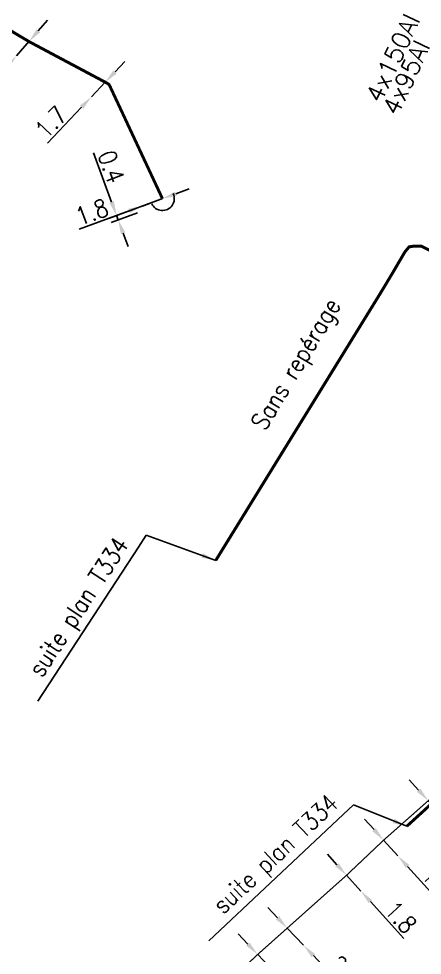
# Model space of a CAD drawing. Header units: millimetres. Extents: x 80000 to 81010, y 144000 to 145002.
# Drawn here: x 80451.6 to 80485.6, y 144617.7 to 144696.7 of the extents above; entities that cross this region are included whole.
import ezdxf
from ezdxf.enums import TextEntityAlignment as Align

# ---------------------------------------------------------------- set-up
doc = ezdxf.new("R2010")
doc.units = ezdxf.units.MM
doc.header["$PDMODE"] = 34
doc.linetypes.add('B_ST_AL', pattern=[2000, 1000, 1000])
doc.layers.get('0').update_dxf_attribs({"linetype": 'CONTINUOUS'})
doc.layers.get('Defpoints').update_dxf_attribs({"linetype": 'CONTINUOUS'})
for name, color, linetype in [('B_100', 3, 'CONTINUOUS'), ('B_110', 1, 'CONTINUOUS'), ('B_300', 7, 'CONTINUOUS')]:
    doc.layers.add(name, color=color, linetype=linetype)
doc.styles.add('M_ROMANS', font='ROMANS.shx', dxfattribs={"width": 0.75})
doc.styles.get("Standard").update_dxf_attribs({"font": 'romans.shx', "width": 0.85})
doc.dimstyles.get("Standard").update_dxf_attribs({"dimtxt": 1.5, "dimasz": 1.2, "dimexe": 0.625, "dimexo": 0.625, "dimgap": 0.25, "dimtad": 1, "dimdec": 1, "dimzin": 0, "dimdsep": 46, "dimtxsty": 'Standard', "dimcen": -0.5, "dimadec": 0, "dimazin": 0, "dimtfac": 1, "dimtdec": 1, "dimtmove": 0, "dimatfit": 3, "dimfxl": 0, "dimtolj": 1, "dimtzin": 0, "dimarcsym": 0})

# ---------------------------------------------------------------- blocks, each defined once
blk = doc.blocks.new('*D138')
at = {"layer": 'B_110', "color": 0, "linetype": 'Continuous', "lineweight": -2, "transparency": 16777216}
for p, q in [((80453.263, 144695.681), (80454.05, 144696.587)), ((80452.476, 144694.775), (80451.426, 144693.568)), ((80450.638, 144692.662), (80447.89, 144689.501))]:
    blk.add_line(p, q, dxfattribs=at)
at = {"layer": 'B_110', "color": 0, "linetype": 'Continuous', "transparency": 16777216}
for points in [[(80453.112, 144695.812), (80453.414, 144695.55), (80452.476, 144694.775)], [(80450.487, 144692.794), (80450.789, 144692.531), (80451.426, 144693.568)]]:
    blk.add_solid(points, dxfattribs=at)
at = {"layer": 'Defpoints', "color": 0, "linetype": 'Continuous', "transparency": 16777216}
for p in [(80452.476, 144694.775), (80451.426, 144693.568), (80451.426, 144693.568)]:
    blk.add_point(p, dxfattribs=at)
at = {"layer": 'B_110', "color": 0, "linetype": 'Continuous', "transparency": 16777216, "insert": (80448.116, 144691.285), "char_height": 1.5, "attachment_point": 5, "rotation": 48.9958}
blk.add_mtext('\\A1;1.6', dxfattribs=at)
blk = doc.blocks.new('*D139')
at = {"layer": 'B_110', "color": 0, "linetype": 'Continuous', "lineweight": -2, "transparency": 16777216}
for p, q in [((80459.735, 144692.216), (80460.56, 144693.087)), ((80458.909, 144691.345), (80457.74, 144690.111)), ((80456.915, 144689.24), (80454.033, 144686.199))]:
    blk.add_line(p, q, dxfattribs=at)
at = {"layer": 'B_110', "color": 0, "linetype": 'Continuous', "transparency": 16777216}
for points in [[(80459.59, 144692.354), (80459.88, 144692.078), (80458.909, 144691.345)], [(80456.769, 144689.378), (80457.06, 144689.102), (80457.74, 144690.111)]]:
    blk.add_solid(points, dxfattribs=at)
at = {"layer": 'Defpoints', "color": 0, "linetype": 'Continuous', "transparency": 16777216}
for p in [(80458.909, 144691.345), (80457.74, 144690.111), (80457.74, 144690.111)]:
    blk.add_point(p, dxfattribs=at)
at = {"layer": 'B_110', "color": 0, "linetype": 'Continuous', "transparency": 16777216, "insert": (80454.335, 144687.972), "char_height": 1.5, "attachment_point": 5, "rotation": 46.54056}
blk.add_mtext('\\A1;1.7', dxfattribs=at)
blk = doc.blocks.new('*D140')
at = {"layer": 'B_300', "color": 0, "linetype": 'Continuous', "lineweight": -2, "transparency": 16777216}
for p, q in [((80464.855, 144681.934), (80465.982, 144682.348)), ((80463.729, 144681.52), (80462.039, 144680.9)), ((80460.913, 144680.486), (80456.719, 144678.945))]:
    blk.add_line(p, q, dxfattribs=at)
at = {"layer": 'B_300', "color": 0, "linetype": 'Continuous', "transparency": 16777216}
for points in [[(80464.786, 144682.122), (80464.924, 144681.746), (80463.729, 144681.52)], [(80460.844, 144680.673), (80460.982, 144680.298), (80462.039, 144680.9)]]:
    blk.add_solid(points, dxfattribs=at)
at = {"layer": 'Defpoints', "color": 0, "linetype": 'Continuous', "transparency": 16777216}
for p in [(80463.729, 144681.52), (80462.039, 144680.9), (80462.039, 144680.9)]:
    blk.add_point(p, dxfattribs=at)
at = {"layer": 'B_300', "color": 0, "linetype": 'Continuous', "transparency": 16777216, "insert": (80457.777, 144680.399), "char_height": 1.5, "attachment_point": 5, "rotation": 20.17184}
blk.add_mtext('\\A1;1.8', dxfattribs=at)
blk = doc.blocks.new('*D141')
at = {"layer": 'B_300', "color": 0, "linetype": 'Continuous', "lineweight": -2, "transparency": 16777216}
for p, q in [((80459.447, 144681.226), (80457.919, 144685.386)), ((80463.142, 144681.305), (80459.274, 144679.884)), ((80461.622, 144680.32), (80459.412, 144679.508)), ((80459.999, 144679.724), (80459.861, 144680.099)), ((80460.413, 144678.597), (80460.827, 144677.471))]:
    blk.add_line(p, q, dxfattribs=at)
at = {"layer": 'B_300', "color": 0, "linetype": 'Continuous', "transparency": 16777216}
for points in [[(80459.635, 144681.295), (80459.26, 144681.157), (80459.861, 144680.099)], [(80460.601, 144678.666), (80460.225, 144678.528), (80459.999, 144679.724)]]:
    blk.add_solid(points, dxfattribs=at)
at = {"layer": 'Defpoints', "color": 0, "linetype": 'Continuous', "transparency": 16777216}
for p in [(80463.729, 144681.52), (80462.209, 144680.536), (80459.999, 144679.724)]:
    blk.add_point(p, dxfattribs=at)
at = {"layer": 'B_300', "color": 0, "linetype": 'Continuous', "transparency": 16777216, "insert": (80459.415, 144684.214), "char_height": 1.5, "attachment_point": 5, "rotation": 290.17184}
blk.add_mtext('\\A1;0.4', dxfattribs=at)
blk = doc.blocks.new('B_300_05')
at = {"color": 0, "linetype": 'Continuous'}
blk.add_arc((0, 0), 1, 270, 90, dxfattribs=at)
at = {"color": 0, "linetype": 'Continuous', "style": 'M_ROMANS', "width": 0.75, "flags": 3}
for tag, p in [('DEF_LEG', (0, -5)), ('DEF_COUP', (0, -7.5)), ('DEF_TYPE', (0, -10))]:
    blk.add_attdef(tag, text='', height=1.2, dxfattribs=at).set_placement(p, align=Align.MIDDLE)
blk = doc.blocks.new('*D1741')
at = {"layer": 'B_110', "color": 0, "linetype": 'Continuous', "lineweight": -2, "transparency": 16777216}
for p, q in [((80485.328, 144631.608), (80484.517, 144632.492)), ((80486.14, 144630.725), (80487.358, 144629.399)), ((80488.17, 144628.515), (80491.004, 144625.431))]:
    blk.add_line(p, q, dxfattribs=at)
at = {"layer": 'B_110', "color": 0, "linetype": 'Continuous', "transparency": 16777216}
for points in [[(80485.476, 144631.744), (80485.181, 144631.473), (80486.14, 144630.725)], [(80488.317, 144628.651), (80488.023, 144628.38), (80487.358, 144629.399)]]:
    blk.add_solid(points, dxfattribs=at)
at = {"layer": 'Defpoints', "color": 0, "linetype": 'Continuous', "transparency": 16777216}
for p in [(80486.14, 144630.725), (80487.358, 144629.399), (80487.358, 144629.399)]:
    blk.add_point(p, dxfattribs=at)
at = {"layer": 'B_110', "color": 0, "linetype": 'Continuous', "transparency": 16777216, "insert": (80490.729, 144627.208), "char_height": 1.5, "attachment_point": 5, "rotation": 312.57586}
blk.add_mtext('\\A1;1.8', dxfattribs=at)
blk = doc.blocks.new('*D1742')
at = {"layer": 'B_110', "color": 0, "linetype": 'Continuous', "lineweight": -2, "transparency": 16777216}
for p, q in [((80481.569, 144628.283), (80480.763, 144629.172)), ((80482.375, 144627.394), (80483.585, 144626.061)), ((80484.391, 144625.172), (80487.205, 144622.069))]:
    blk.add_line(p, q, dxfattribs=at)
at = {"layer": 'B_110', "color": 0, "linetype": 'Continuous', "transparency": 16777216}
for points in [[(80481.717, 144628.417), (80481.421, 144628.149), (80482.375, 144627.394)], [(80484.539, 144625.307), (80484.243, 144625.038), (80483.585, 144626.061)]]:
    blk.add_solid(points, dxfattribs=at)
at = {"layer": 'Defpoints', "color": 0, "linetype": 'Continuous', "transparency": 16777216}
for p in [(80482.375, 144627.394), (80483.585, 144626.061), (80483.585, 144626.061)]:
    blk.add_point(p, dxfattribs=at)
at = {"layer": 'B_110', "color": 0, "linetype": 'Continuous', "transparency": 16777216, "insert": (80486.942, 144623.848), "char_height": 1.5, "attachment_point": 5, "rotation": 312.2115}
blk.add_mtext('\\A1;1.8', dxfattribs=at)
blk = doc.blocks.new('*D1743')
at = {"layer": 'B_110', "color": 0, "linetype": 'Continuous', "lineweight": -2, "transparency": 16777216}
for p, q in [((80478.443, 144625.321), (80477.637, 144626.21)), ((80479.249, 144624.432), (80480.458, 144623.099)), ((80481.264, 144622.21), (80484.078, 144619.107))]:
    blk.add_line(p, q, dxfattribs=at)
at = {"layer": 'B_110', "color": 0, "linetype": 'Continuous', "transparency": 16777216}
for points in [[(80478.591, 144625.456), (80478.295, 144625.187), (80479.249, 144624.432)], [(80481.412, 144622.344), (80481.116, 144622.076), (80480.458, 144623.099)]]:
    blk.add_solid(points, dxfattribs=at)
at = {"layer": 'Defpoints', "color": 0, "linetype": 'Continuous', "transparency": 16777216}
for p in [(80479.249, 144624.432), (80480.458, 144623.099), (80480.458, 144623.099)]:
    blk.add_point(p, dxfattribs=at)
at = {"layer": 'B_110', "color": 0, "linetype": 'Continuous', "transparency": 16777216, "insert": (80483.815, 144620.886), "char_height": 1.5, "attachment_point": 5, "rotation": 312.20381}
blk.add_mtext('\\A1;1.8', dxfattribs=at)
blk = doc.blocks.new('*D1744')
at = {"layer": 'B_110', "color": 0, "linetype": 'Continuous', "lineweight": -2, "transparency": 16777216}
for p, q in [((80470.929, 144618.618), (80470.1, 144619.486)), ((80471.758, 144617.75), (80473.209, 144616.231)), ((80474.037, 144615.364), (80476.805, 144612.466))]:
    blk.add_line(p, q, dxfattribs=at)
at = {"layer": 'B_110', "color": 0, "linetype": 'Continuous', "transparency": 16777216}
for points in [[(80471.074, 144618.756), (80470.785, 144618.48), (80471.758, 144617.75)], [(80474.182, 144615.502), (80473.893, 144615.225), (80473.209, 144616.231)]]:
    blk.add_solid(points, dxfattribs=at)
at = {"layer": 'Defpoints', "color": 0, "linetype": 'Continuous', "transparency": 16777216}
for p in [(80471.758, 144617.75), (80473.209, 144616.231), (80473.209, 144616.231)]:
    blk.add_point(p, dxfattribs=at)
at = {"layer": 'B_110', "color": 0, "linetype": 'Continuous', "transparency": 16777216, "insert": (80476.559, 144614.172), "char_height": 1.5, "attachment_point": 5, "rotation": 313.6857}
blk.add_mtext('\\A1;2.1', dxfattribs=at)
blk = doc.blocks.new('*D1747')
at = {"layer": 'B_110', "color": 0, "linetype": 'Continuous', "lineweight": -2, "transparency": 16777216}
for p, q in [((80473.426, 144620.845), (80472.601, 144621.716)), ((80474.251, 144619.974), (80475.627, 144618.522)), ((80476.452, 144617.651), (80479.458, 144614.477))]:
    blk.add_line(p, q, dxfattribs=at)
at = {"layer": 'B_110', "color": 0, "linetype": 'Continuous', "transparency": 16777216}
for points in [[(80473.571, 144620.983), (80473.281, 144620.708), (80474.251, 144619.974)], [(80476.597, 144617.788), (80476.307, 144617.513), (80475.627, 144618.522)]]:
    blk.add_solid(points, dxfattribs=at)
at = {"layer": 'Defpoints', "color": 0, "linetype": 'Continuous', "transparency": 16777216}
for p in [(80474.251, 144619.974), (80475.627, 144618.522), (80475.627, 144618.522)]:
    blk.add_point(p, dxfattribs=at)
at = {"layer": 'B_110', "color": 0, "linetype": 'Continuous', "transparency": 16777216, "insert": (80479.094, 144616.316), "char_height": 1.5, "attachment_point": 5, "rotation": 313.45058}
blk.add_mtext('\\A1;2.0', dxfattribs=at)

msp = doc.modelspace()

# ---------------------------------------------------------------- linework, layer by layer
at = {"layer": 'B_100', "linetype": 'B_ST_AL', "flags": 128}
for points, const_width in [([(80468.222, 144650.997), (80468.222, 144650.997), (80468.222, 144650.997), (80482.09, 144673.517), (80483.163, 144675.305), (80484.165, 144677.021), (80484.523, 144677.45), (80484.952, 144677.522), (80485.525, 144677.522), (80502.842, 144669.012), (80502.985, 144668.44)], 0.253), ([(80484.324, 144628.564), (80488.566, 144632.434), (80497.11, 144640.142), (80507.573, 144649.756), (80516.413, 144657.764), (80518.996, 144660.135)], 0.25)]:
    msp.add_lwpolyline(points, dxfattribs=dict(at, const_width=const_width))
at = {"layer": 'B_110', "linetype": 'B_ST_AL', "const_width": 0.25, "flags": 128}
msp.add_lwpolyline([(80463.729, 144681.52), (80459.291, 144691.028, 0.162473), (80459.074, 144691.257), (80458.909, 144691.345), (80452.476, 144694.775), (80448.205, 144697.326), (80439.051, 144702.387), (80422.855, 144711.399), (80415.983, 144713.897)], format="xyb", dxfattribs=at)
at = {"layer": 'B_110', "linetype": 'B_ST_AL', "flags": 128}
msp.add_lwpolyline([(80518.283, 144658.039, 0.1, 0.1, 0), (80516.505, 144656.403, 0.1, 0.1, 0), (80515.455, 144657.543, 0.1, 0.1, 0), (80515.455, 144657.543, 0.1, 0.1, 0), (80512.668, 144655.108, 0.1, 0.1, 0), (80505.858, 144648.768, 0.1, 0.1, 0), (80502.602, 144645.958, 0.1, 0.1, 0), (80496.107, 144639.815, 0.1, 0.1, 0), (80490.043, 144634.356, 0.1, 0.1, 0), (80486.14, 144630.725, 0.1, 0.1, 0), (80482.375, 144627.394, 0.1, 0.1, 0), (80479.249, 144624.432, 0.1, 0.1, 0), (80471.758, 144617.75, 0.1, 0.1, 0), (80471.758, 144617.75, 0.1, 0.1, 0), (80467.42, 144613.66, 0, 0, 0)], format="xyseb", dxfattribs=at)

# ---------------------------------------------------------------- block references
at = {"layer": 'B_300', "rotation": 295.0200571296877}
msp.add_blockref('B_300_05', (80463.729, 144681.52), dxfattribs=at)

# ---------------------------------------------------------------- texts
at = {"layer": 'B_100', "linetype": 'Continuous'}
for s, p in [('4x150Al', (80483.148, 144693.387)), ('4x95Al', (80484.279, 144691.743))]:
    msp.add_text(s, height=1.5, rotation=64.98379, dxfattribs=at).set_placement(p, align=Align.MIDDLE)
at = {"layer": 'B_100', "linetype": 'Continuous', "width": 0.85}
msp.add_text('Sans repérage', height=1.5, rotation=58.93738, dxfattribs=at).set_placement((80472.387, 144661.857))
at = {"layer": 'B_100', "linetype": 'Continuous', "char_height": 1.5, "attachment_point": 9}
for insert, rotation in [((80461.365, 144652.056), 56.86254), ((80479.025, 144629.964), 43.25449)]:
    msp.add_mtext('suite plan T334', dxfattribs=dict(at, insert=insert, rotation=rotation))

# ---------------------------------------------------------------- dimensions: what is measured, and where the dimension line sits
at = {"layer": 'B_110', "linetype": 'Continuous'}
for base, p1, p2, angle, override, picture, middle in [((80451.426, 144693.568), (80452.476, 144694.775), (80451.426, 144693.568), 48.9958, {"dimfxl": 1.25}, '*D138', (80448.87, 144690.629)), ((80457.74, 144690.111), (80458.909, 144691.345), (80457.74, 144690.111), 46.54056, {"dimfxl": 1.25}, '*D139', (80455.061, 144687.284)), ((80487.358, 144629.399), (80486.14, 144630.725), (80487.358, 144629.399), 132.57586, {"dimscale": 1, "dimlfac": 1, "dimlunit": 2}, '*D1741', (80489.993, 144626.531)), ((80483.585, 144626.061), (80482.375, 144627.394), (80483.585, 144626.061), 132.2115, {"dimscale": 1, "dimlfac": 1, "dimlunit": 2}, '*D1742', (80486.201, 144623.176)), ((80480.458, 144623.099), (80479.249, 144624.432), (80480.458, 144623.099), 132.20381, {"dimscale": 1, "dimlfac": 1, "dimlunit": 2}, '*D1743', (80483.074, 144620.214)), ((80473.209, 144616.231), (80471.758, 144617.75), (80473.209, 144616.231), 133.6857, {"dimscale": 1, "dimlfac": 1, "dimlunit": 2}, '*D1744', (80475.836, 144613.481))]:
    dim = msp.add_linear_dim(base=base, p1=p1, p2=p2, angle=angle, dimstyle='Standard', override=override, dxfattribs=at)
    dim.commit()
    dim.dimension.update_dxf_attribs({"geometry": picture, "text_midpoint": middle, "dimtype": 160})
dim = msp.add_linear_dim(base=(80475.627, 144618.522), p1=(80474.251, 144619.974), p2=(80475.627, 144618.522), angle=133.45058, dimstyle='Standard', dxfattribs=at)
dim.commit()
dim.dimension.update_dxf_attribs({"geometry": '*D1747', "text_midpoint": (80478.368, 144615.629), "dimtype": 160})
at = {"layer": 'B_300', "linetype": 'Continuous'}
for base, p2, angle, picture, middle in [((80459.999, 144679.724), (80462.209, 144680.536), 110.17184, '*D141', (80458.476, 144683.869)), ((80462.039, 144680.9), (80462.039, 144680.9), 20.17184, '*D140', (80458.122, 144679.46))]:
    dim = msp.add_linear_dim(base=base, p1=(80463.729, 144681.52), p2=p2, angle=angle, dimstyle='Standard', override={"dimfxl": 1.25}, dxfattribs=at)
    dim.commit()
    dim.dimension.update_dxf_attribs({"geometry": picture, "text_midpoint": middle, "dimtype": 160})

# ---------------------------------------------------------------- leaders
at = {"layer": 'B_100', "linetype": 'Continuous', "annotation_type": 0, "has_hookline": 1, "hookline_direction": 1, "text_width": 15.3}
for points, horizontal_direction in [([(80468.222, 144650.997), (80462.367, 144653.134), (80461.711, 144652.129)], (0.546649, 0.837362, 0)), ([(80484.324, 144628.564), (80479.832, 144630.38), (80478.958, 144629.558)], (0.728317, 0.68524, 0))]:
    msp.add_leader(points, dimstyle='Standard', override={"dimgap": 0.25, "dimtad": 1, "dimfxl": 1.25}, dxfattribs=dict(at, horizontal_direction=horizontal_direction))

doc.saveas('drawing.dxf')
